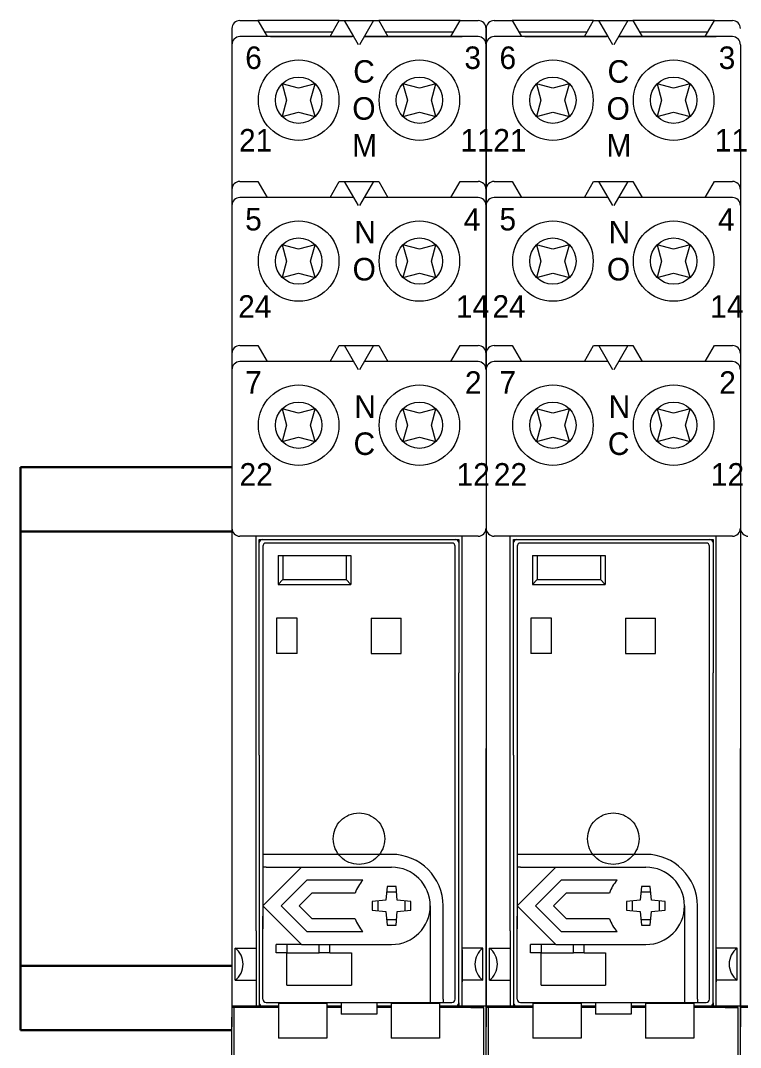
# Model space of a CAD drawing. Header units: millimetres. Extents: x -6000 to 26000, y -6000 to 26000.
# Drawn here: x 87.01 to 93.24, y -5183.5 to -5174.62 of the extents above; entities that cross this region are included whole.
import ezdxf

# ---------------------------------------------------------------- set-up
doc = ezdxf.new("R2010")
doc.units = ezdxf.units.MM
doc.header["$MEASUREMENT"] = 0
doc.linetypes.add('HIDDEN2', pattern=[2.38125, 1.5875, -0.79375])
for name, color, linetype, lineweight in [('Чертеж и Рисунок_Ном._пера__1', 7, 'Continuous', 15), ('Чертеж и Рисунок_Ном._пера__21', 7, 'Continuous', 30), ('Чертеж и Рисунок_Ном._пера__7', 7, 'Continuous', 15)]:
    doc.layers.add(name, color=color, linetype=linetype, lineweight=lineweight)
doc.styles.add('СГЕНЕРИР_СТИЛЬ_3', font='')
doc.styles.get('СГЕНЕРИР_СТИЛЬ_3').set_extended_font_data('Arial')

msp = doc.modelspace()

# ---------------------------------------------------------------- linework, layer by layer
at = {"layer": 'Чертеж и Рисунок_Ном._пера__21', "color": 7, "linetype": 'Continuous', "lineweight": 30}
for p, q in [((87.0135, -5178.4801), (88.8399, -5178.4801)), ((87.0135, -5183.3486), (87.0135, -5178.4801)), ((87.0135, -5179.0365), (88.8399, -5179.0365)), ((88.8399, -5182.7922), (87.0135, -5182.7922)), ((88.8399, -5183.3486), (87.0135, -5183.3486))]:
    msp.add_line(p, q, dxfattribs=at)
at = {"layer": 'Чертеж и Рисунок_Ном._пера__7', "color": 7, "linetype": 'Continuous', "lineweight": 15}
for p, q in [((88.9094, -5174.6202), (89.0656, -5174.6202)), ((89.7687, -5174.6202), (89.0656, -5174.6202)), ((89.0656, -5174.6202), (89.1459, -5174.7593)), ((89.6884, -5174.7593), (89.7687, -5174.6202)), ((89.7687, -5174.6202), (89.8136, -5174.6202)), ((89.7916, -5174.6202), (90.0859, -5174.6202)), ((89.8939, -5174.7593), (89.8136, -5174.6202)), ((89.934, -5174.8289), (89.8136, -5174.6202)), ((89.8136, -5174.6202), (90.064, -5174.6202)), ((90.064, -5174.6202), (89.9435, -5174.8289)), ((90.064, -5174.6202), (90.1088, -5174.6202)), ((90.812, -5174.6202), (90.1088, -5174.6202)), ((90.1088, -5174.6202), (90.1892, -5174.7593)), ((90.7316, -5174.7593), (90.812, -5174.6202)), ((90.812, -5174.6202), (90.9681, -5174.6202)), ((91.1072, -5174.6202), (91.2634, -5174.6202)), ((91.9665, -5174.6202), (91.2634, -5174.6202)), ((91.2634, -5174.6202), (91.3437, -5174.7593)), ((91.8862, -5174.7593), (91.9665, -5174.6202)), ((91.9665, -5174.6202), (92.0114, -5174.6202)), ((91.9894, -5174.6202), (92.2837, -5174.6202)), ((92.0917, -5174.7593), (92.0114, -5174.6202)), ((92.1318, -5174.8289), (92.0114, -5174.6202)), ((92.0114, -5174.6202), (92.2617, -5174.6202)), ((92.2617, -5174.6202), (92.1413, -5174.8289)), ((92.2617, -5174.6202), (92.3066, -5174.6202)), ((93.0097, -5174.6202), (92.3066, -5174.6202)), ((92.3066, -5174.6202), (92.3869, -5174.7593)), ((92.9294, -5174.7593), (93.0097, -5174.6202)), ((93.0097, -5174.6202), (93.1659, -5174.6202)), ((88.8399, -5174.6898), (88.8399, -5174.8289)), ((89.1218, -5174.7176), (89.7125, -5174.7176)), ((90.1651, -5174.7176), (90.7557, -5174.7176)), ((91.0377, -5174.8289), (91.0377, -5174.6898)), ((91.0377, -5174.6898), (91.0377, -5174.8289)), ((91.3196, -5174.7176), (91.9103, -5174.7176)), ((92.3628, -5174.7176), (92.9535, -5174.7176)), ((88.8399, -5174.8289), (88.8399, -5180.9143)), ((88.8399, -5174.8289), (88.8399, -5176.0808)), ((89.8939, -5174.7593), (88.9094, -5174.7593)), ((89.1737, -5174.7593), (89.8787, -5174.7593)), ((89.9837, -5174.7593), (90.829, -5174.7593)), ((90.9681, -5174.7593), (89.9837, -5174.7593)), ((89.9989, -5174.7593), (90.829, -5174.7593)), ((91.0377, -5174.8289), (91.0377, -5180.9143)), ((91.0377, -5176.0808), (91.0377, -5174.8289)), ((91.0377, -5174.8289), (91.0377, -5180.9143)), ((91.0377, -5174.8289), (91.0377, -5176.0808)), ((92.0917, -5174.7593), (91.1072, -5174.7593)), ((91.3715, -5174.7593), (92.0765, -5174.7593)), ((92.1814, -5174.7593), (93.0268, -5174.7593)), ((93.1659, -5174.7593), (92.1814, -5174.7593)), ((92.1966, -5174.7593), (93.0268, -5174.7593)), ((93.2354, -5174.8289), (93.2354, -5180.9143)), ((93.2354, -5174.8289), (93.2354, -5180.9143)), ((89.2755, -5175.1671), (89.3135, -5175.3088)), ((89.4171, -5175.2051), (89.2755, -5175.1671)), ((89.5588, -5175.1671), (89.4171, -5175.2051)), ((89.5208, -5175.3088), (89.5588, -5175.1671)), ((90.4604, -5175.2051), (90.3188, -5175.1671)), ((90.3188, -5175.1671), (90.3567, -5175.3088)), ((90.602, -5175.1671), (90.4604, -5175.2051)), ((90.5641, -5175.3088), (90.602, -5175.1671)), ((91.4733, -5175.1671), (91.5112, -5175.3088)), ((91.6149, -5175.2051), (91.4733, -5175.1671)), ((91.7566, -5175.1671), (91.6149, -5175.2051)), ((91.7186, -5175.3088), (91.7566, -5175.1671)), ((92.6582, -5175.2051), (92.5165, -5175.1671)), ((92.5165, -5175.1671), (92.5545, -5175.3088)), ((92.7998, -5175.1671), (92.6582, -5175.2051)), ((92.7619, -5175.3088), (92.7998, -5175.1671)), ((89.3135, -5175.3088), (89.2755, -5175.4504)), ((89.5588, -5175.4504), (89.5208, -5175.3088)), ((90.3567, -5175.3088), (90.3188, -5175.4504)), ((90.602, -5175.4504), (90.5641, -5175.3088)), ((91.5112, -5175.3088), (91.4733, -5175.4504)), ((91.7566, -5175.4504), (91.7186, -5175.3088)), ((92.5545, -5175.3088), (92.5165, -5175.4504)), ((92.7998, -5175.4504), (92.7619, -5175.3088)), ((89.2755, -5175.4504), (89.4171, -5175.4125)), ((89.4171, -5175.4125), (89.5588, -5175.4504)), ((90.3188, -5175.4504), (90.4604, -5175.4125)), ((90.4604, -5175.4125), (90.602, -5175.4504)), ((91.4733, -5175.4504), (91.6149, -5175.4125)), ((91.6149, -5175.4125), (91.7566, -5175.4504)), ((92.5165, -5175.4504), (92.6582, -5175.4125)), ((92.6582, -5175.4125), (92.7998, -5175.4504)), ((88.8399, -5176.0808), (88.8399, -5176.2199)), ((88.9094, -5176.0112), (89.0656, -5176.0112)), ((89.0656, -5176.0112), (89.1459, -5176.1503)), ((89.6884, -5176.1503), (89.7687, -5176.0112)), ((89.7687, -5176.0112), (89.8136, -5176.0112)), ((89.934, -5176.2199), (89.8136, -5176.0112)), ((89.8136, -5176.0112), (90.064, -5176.0112)), ((90.064, -5176.0112), (89.9435, -5176.2199)), ((90.064, -5176.0112), (90.1088, -5176.0112)), ((90.1088, -5176.0112), (90.1892, -5176.1503)), ((90.7316, -5176.1503), (90.812, -5176.0112)), ((90.812, -5176.0112), (90.9681, -5176.0112)), ((91.0377, -5176.2199), (91.0377, -5176.0808)), ((91.0377, -5176.0808), (91.0377, -5176.2199)), ((91.1072, -5176.0112), (91.2634, -5176.0112)), ((91.2634, -5176.0112), (91.3437, -5176.1503)), ((91.8862, -5176.1503), (91.9665, -5176.0112)), ((91.9665, -5176.0112), (92.0114, -5176.0112)), ((92.1318, -5176.2199), (92.0114, -5176.0112)), ((92.0114, -5176.0112), (92.2617, -5176.0112)), ((92.2617, -5176.0112), (92.1413, -5176.2199)), ((92.2617, -5176.0112), (92.3066, -5176.0112)), ((92.3066, -5176.0112), (92.3869, -5176.1503)), ((92.9294, -5176.1503), (93.0097, -5176.0112)), ((93.0097, -5176.0112), (93.1659, -5176.0112)), ((89.8939, -5176.1503), (88.9094, -5176.1503)), ((90.9681, -5176.1503), (89.9837, -5176.1503)), ((92.0917, -5176.1503), (91.1072, -5176.1503)), ((93.1659, -5176.1503), (92.1814, -5176.1503)), ((88.8399, -5176.2199), (88.8399, -5177.4996)), ((91.0377, -5177.4996), (91.0377, -5176.2199)), ((91.0377, -5176.2199), (91.0377, -5177.4996)), ((89.2755, -5176.5581), (89.3135, -5176.6998)), ((89.4171, -5176.5961), (89.2755, -5176.5581)), ((89.5588, -5176.5581), (89.4171, -5176.5961)), ((89.5208, -5176.6998), (89.5588, -5176.5581)), ((90.3188, -5176.5581), (90.3567, -5176.6998)), ((90.4604, -5176.5961), (90.3188, -5176.5581)), ((90.602, -5176.5581), (90.4604, -5176.5961)), ((90.5641, -5176.6998), (90.602, -5176.5581)), ((91.4733, -5176.5581), (91.5112, -5176.6998)), ((91.6149, -5176.5961), (91.4733, -5176.5581)), ((91.7566, -5176.5581), (91.6149, -5176.5961)), ((91.7186, -5176.6998), (91.7566, -5176.5581)), ((92.5165, -5176.5581), (92.5545, -5176.6998)), ((92.6582, -5176.5961), (92.5165, -5176.5581)), ((92.7998, -5176.5581), (92.6582, -5176.5961)), ((92.7619, -5176.6998), (92.7998, -5176.5581)), ((89.3135, -5176.6998), (89.2755, -5176.8414)), ((89.5588, -5176.8414), (89.5208, -5176.6998)), ((90.3567, -5176.6998), (90.3188, -5176.8414)), ((90.602, -5176.8414), (90.5641, -5176.6998)), ((91.5112, -5176.6998), (91.4733, -5176.8414)), ((91.7566, -5176.8414), (91.7186, -5176.6998)), ((92.5545, -5176.6998), (92.5165, -5176.8414)), ((92.7998, -5176.8414), (92.7619, -5176.6998)), ((89.2755, -5176.8414), (89.4171, -5176.8034)), ((89.4171, -5176.8034), (89.5588, -5176.8414)), ((90.3188, -5176.8414), (90.4604, -5176.8034)), ((90.4604, -5176.8034), (90.602, -5176.8414)), ((91.4733, -5176.8414), (91.6149, -5176.8034)), ((91.6149, -5176.8034), (91.7566, -5176.8414)), ((92.5165, -5176.8414), (92.6582, -5176.8034)), ((92.6582, -5176.8034), (92.7998, -5176.8414)), ((88.8399, -5177.4996), (88.8399, -5177.6387)), ((88.9094, -5177.43), (89.0656, -5177.43)), ((89.0656, -5177.43), (89.1459, -5177.5691)), ((89.6884, -5177.5691), (89.7687, -5177.43)), ((89.7687, -5177.43), (89.8136, -5177.43)), ((89.934, -5177.6387), (89.8136, -5177.43)), ((89.8136, -5177.43), (90.064, -5177.43)), ((90.064, -5177.43), (89.9435, -5177.6387)), ((90.064, -5177.43), (90.1088, -5177.43)), ((90.1088, -5177.43), (90.1892, -5177.5691)), ((90.7316, -5177.5691), (90.812, -5177.43)), ((90.812, -5177.43), (90.9681, -5177.43)), ((91.0377, -5177.6387), (91.0377, -5177.4996)), ((91.0377, -5177.4996), (91.0377, -5177.6387)), ((91.1072, -5177.43), (91.2634, -5177.43)), ((91.2634, -5177.43), (91.3437, -5177.5691)), ((91.8862, -5177.5691), (91.9665, -5177.43)), ((91.9665, -5177.43), (92.0114, -5177.43)), ((92.1318, -5177.6387), (92.0114, -5177.43)), ((92.0114, -5177.43), (92.2617, -5177.43)), ((92.2617, -5177.43), (92.1413, -5177.6387)), ((92.2617, -5177.43), (92.3066, -5177.43)), ((92.3066, -5177.43), (92.3869, -5177.5691)), ((92.9294, -5177.5691), (93.0097, -5177.43)), ((93.0097, -5177.43), (93.1659, -5177.43)), ((89.8939, -5177.5691), (88.9094, -5177.5691)), ((90.9681, -5177.5691), (89.9837, -5177.5691)), ((92.0917, -5177.5691), (91.1072, -5177.5691)), ((93.1659, -5177.5691), (92.1814, -5177.5691)), ((89.2755, -5177.9769), (89.3135, -5178.1186)), ((89.4171, -5178.0149), (89.2755, -5177.9769)), ((89.5588, -5177.9769), (89.4171, -5178.0149)), ((89.5208, -5178.1186), (89.5588, -5177.9769)), ((90.4604, -5178.0149), (90.3188, -5177.9769)), ((90.3188, -5177.9769), (90.3567, -5178.1186)), ((90.602, -5177.9769), (90.4604, -5178.0149)), ((90.5641, -5178.1186), (90.602, -5177.9769)), ((91.4733, -5177.9769), (91.5112, -5178.1186)), ((91.6149, -5178.0149), (91.4733, -5177.9769)), ((91.7566, -5177.9769), (91.6149, -5178.0149)), ((91.7186, -5178.1186), (91.7566, -5177.9769)), ((92.6582, -5178.0149), (92.5165, -5177.9769)), ((92.5165, -5177.9769), (92.5545, -5178.1186)), ((92.7998, -5177.9769), (92.6582, -5178.0149)), ((92.7619, -5178.1186), (92.7998, -5177.9769)), ((89.3135, -5178.1186), (89.2755, -5178.2602)), ((89.5588, -5178.2602), (89.5208, -5178.1186)), ((90.3567, -5178.1186), (90.3188, -5178.2602)), ((90.602, -5178.2602), (90.5641, -5178.1186)), ((91.5112, -5178.1186), (91.4733, -5178.2602)), ((91.7566, -5178.2602), (91.7186, -5178.1186)), ((92.5545, -5178.1186), (92.5165, -5178.2602)), ((92.7998, -5178.2602), (92.7619, -5178.1186)), ((89.2755, -5178.2602), (89.4171, -5178.2223)), ((89.4171, -5178.2223), (89.5588, -5178.2602)), ((90.3188, -5178.2602), (90.4604, -5178.2223)), ((90.4604, -5178.2223), (90.602, -5178.2602)), ((91.4733, -5178.2602), (91.6149, -5178.2223)), ((91.6149, -5178.2223), (91.7566, -5178.2602)), ((92.5165, -5178.2602), (92.6582, -5178.2223)), ((92.6582, -5178.2223), (92.7998, -5178.2602)), ((90.9681, -5179.0784), (88.9094, -5179.0784)), ((89.0485, -5182.4895), (89.0485, -5179.0784)), ((90.829, -5183.154), (90.829, -5179.0784)), ((93.1659, -5179.0784), (91.1072, -5179.0784)), ((91.2463, -5182.4895), (91.2463, -5179.0784)), ((93.0268, -5183.154), (93.0268, -5179.0784)), ((89.0763, -5179.134), (89.0763, -5179.1062)), ((89.0763, -5179.1062), (90.8012, -5179.1062)), ((89.0764, -5179.8156), (89.0764, -5179.134)), ((89.1076, -5179.1653), (89.1076, -5181.8291)), ((90.7421, -5179.1375), (89.1355, -5179.1375)), ((90.7699, -5183.081), (90.7699, -5179.1653)), ((90.7734, -5179.1062), (90.8012, -5179.1062)), ((90.8012, -5179.1062), (90.8012, -5179.134)), ((90.8012, -5179.1062), (90.8012, -5180.2607)), ((91.2741, -5179.134), (91.2741, -5179.1062)), ((91.2741, -5179.1062), (92.999, -5179.1062)), ((91.2741, -5179.8156), (91.2741, -5179.134)), ((91.3054, -5179.1653), (91.3054, -5181.8291)), ((92.9399, -5179.1375), (91.3332, -5179.1375)), ((92.9677, -5183.081), (92.9677, -5179.1653)), ((92.9712, -5179.1062), (92.999, -5179.1062)), ((92.999, -5179.1062), (92.999, -5179.134)), ((92.999, -5179.1062), (92.999, -5180.2607)), ((89.2398, -5179.2453), (89.8692, -5179.2453)), ((89.2398, -5179.2453), (89.2398, -5179.4957)), ((89.2815, -5179.2453), (89.2815, -5179.4539)), ((89.8275, -5179.2453), (89.8275, -5179.4539)), ((89.8692, -5179.2453), (89.8692, -5179.4957)), ((91.4376, -5179.2453), (92.067, -5179.2453)), ((91.4376, -5179.2453), (91.4376, -5179.4957)), ((91.4793, -5179.2453), (91.4793, -5179.4539)), ((92.0253, -5179.2453), (92.0253, -5179.4539)), ((92.067, -5179.2453), (92.067, -5179.4957)), ((89.2398, -5179.4957), (89.2815, -5179.4539)), ((89.2815, -5179.4539), (89.8275, -5179.4539)), ((89.8692, -5179.4957), (89.8275, -5179.4539)), ((91.4376, -5179.4957), (91.4793, -5179.4539)), ((91.4793, -5179.4539), (92.0253, -5179.4539)), ((92.067, -5179.4957), (92.0253, -5179.4539)), ((89.2398, -5179.4957), (89.8692, -5179.4957)), ((91.4376, -5179.4957), (92.067, -5179.4957)), ((89.4032, -5179.7878), (89.2259, -5179.7878)), ((89.2259, -5179.7878), (89.2259, -5180.0938)), ((89.4032, -5180.0938), (89.4032, -5179.7878)), ((90.0431, -5179.7878), (90.3039, -5179.7878)), ((90.0431, -5179.7878), (90.0431, -5180.0938)), ((90.3039, -5180.0938), (90.3039, -5179.7878)), ((91.601, -5179.7878), (91.4237, -5179.7878)), ((91.4237, -5179.7878), (91.4237, -5180.0938)), ((91.601, -5180.0938), (91.601, -5179.7878)), ((92.2409, -5179.7878), (92.5017, -5179.7878)), ((92.2409, -5179.7878), (92.2409, -5180.0938)), ((92.5017, -5180.0938), (92.5017, -5179.7878)), ((89.0764, -5180.2607), (89.0764, -5179.8156)), ((89.1074, -5179.8852), (89.1074, -5182.4724)), ((90.7701, -5182.4724), (90.7701, -5179.8852)), ((91.2741, -5180.2607), (91.2741, -5179.8156)), ((91.3052, -5179.8852), (91.3052, -5182.4724)), ((92.9679, -5182.4724), (92.9679, -5179.8852)), ((89.4032, -5180.0938), (89.2259, -5180.0938)), ((90.0431, -5180.0938), (90.3039, -5180.0938)), ((91.601, -5180.0938), (91.4237, -5180.0938)), ((92.2409, -5180.0938), (92.5017, -5180.0938)), ((89.0764, -5180.9701), (89.0764, -5180.2607)), ((90.8012, -5183.1123), (90.8012, -5180.2607)), ((91.2741, -5180.9701), (91.2741, -5180.2607)), ((92.999, -5183.1123), (92.999, -5180.2607)), ((88.8399, -5180.9143), (88.8399, -5183.1818)), ((91.0377, -5184.5589), (91.0377, -5180.9143)), ((91.0377, -5180.9143), (91.0377, -5183.1818)), ((93.2354, -5184.5589), (93.2354, -5180.9143)), ((93.2354, -5180.9143), (93.2354, -5183.1818)), ((89.0764, -5180.9701), (89.0764, -5183.1401)), ((91.2741, -5180.9701), (91.2741, -5183.1401)), ((89.1355, -5181.8291), (89.1076, -5181.8291)), ((89.1076, -5181.8291), (89.1076, -5181.9404)), ((90.2204, -5181.8291), (89.1355, -5181.8291)), ((91.3332, -5181.8291), (91.3054, -5181.8291)), ((91.3054, -5181.8291), (91.3054, -5181.9404)), ((92.4182, -5181.8291), (91.3332, -5181.8291)), ((89.1355, -5181.9404), (89.1076, -5181.9404)), ((89.1076, -5181.9404), (89.1076, -5182.2742)), ((89.1076, -5182.2742), (89.4415, -5181.9404)), ((89.1355, -5181.9404), (90.2204, -5181.9404)), ((91.3332, -5181.9404), (91.3054, -5181.9404)), ((91.3054, -5181.9404), (91.3054, -5182.2742)), ((91.3054, -5182.2742), (91.6393, -5181.9404)), ((91.3332, -5181.9404), (92.4182, -5181.9404)), ((89.4876, -5182.0516), (89.265, -5182.2742)), ((89.9716, -5182.0516), (89.4876, -5182.0516)), ((90.1822, -5182.1073), (90.1718, -5182.2256)), ((90.2587, -5182.1073), (90.1822, -5182.1073)), ((90.2691, -5182.2256), (90.2587, -5182.1073)), ((91.6854, -5182.0516), (91.4628, -5182.2742)), ((92.1694, -5182.0516), (91.6854, -5182.0516)), ((92.38, -5182.1073), (92.3696, -5182.2256)), ((92.4565, -5182.1073), (92.38, -5182.1073)), ((92.4668, -5182.2256), (92.4565, -5182.1073)), ((89.4224, -5182.2742), (89.5337, -5182.1629)), ((89.5337, -5182.1629), (89.9057, -5182.1629)), ((90.2629, -5182.1557), (90.178, -5182.1557)), ((91.6202, -5182.2742), (91.7315, -5182.1629)), ((91.7315, -5182.1629), (92.1035, -5182.1629)), ((92.4607, -5182.1557), (92.3757, -5182.1557)), ((89.1076, -5182.2742), (89.1076, -5182.3644)), ((89.1076, -5182.2742), (89.4415, -5182.608)), ((89.265, -5182.2742), (89.4876, -5182.4968)), ((89.5337, -5182.3855), (89.4224, -5182.2742)), ((90.1718, -5182.2256), (90.0535, -5182.2359)), ((90.0535, -5182.2359), (90.0535, -5182.3124)), ((90.102, -5182.2317), (90.102, -5182.3167)), ((90.3874, -5182.2359), (90.2691, -5182.2256)), ((90.3389, -5182.3167), (90.3389, -5182.2317)), ((90.3874, -5182.3124), (90.3874, -5182.2359)), ((90.5543, -5182.2742), (90.5543, -5183.081)), ((90.6656, -5183.081), (90.6656, -5182.2742)), ((91.3054, -5182.2742), (91.3054, -5182.3644)), ((91.3054, -5182.2742), (91.6393, -5182.608)), ((91.4628, -5182.2742), (91.6854, -5182.4968)), ((91.7315, -5182.3855), (91.6202, -5182.2742)), ((92.3696, -5182.2256), (92.2513, -5182.2359)), ((92.2513, -5182.2359), (92.2513, -5182.3124)), ((92.2998, -5182.2317), (92.2998, -5182.3167)), ((92.5851, -5182.2359), (92.4668, -5182.2256)), ((92.5367, -5182.3167), (92.5367, -5182.2317)), ((92.5851, -5182.3124), (92.5851, -5182.2359)), ((92.7521, -5182.2742), (92.7521, -5183.081)), ((92.8633, -5183.081), (92.8633, -5182.2742)), ((89.1076, -5183.081), (89.1076, -5182.3644)), ((89.9057, -5182.3855), (89.5337, -5182.3855)), ((90.0535, -5182.3124), (90.1718, -5182.3228)), ((90.1718, -5182.3228), (90.1822, -5182.4411)), ((90.2587, -5182.4411), (90.2691, -5182.3228)), ((90.2691, -5182.3228), (90.3874, -5182.3124)), ((91.3054, -5183.081), (91.3054, -5182.3644)), ((92.1035, -5182.3855), (91.7315, -5182.3855)), ((92.2513, -5182.3124), (92.3696, -5182.3228)), ((92.3696, -5182.3228), (92.38, -5182.4411)), ((92.4565, -5182.4411), (92.4668, -5182.3228)), ((92.4668, -5182.3228), (92.5851, -5182.3124)), ((90.178, -5182.3927), (90.2629, -5182.3927)), ((90.1822, -5182.4411), (90.2587, -5182.4411)), ((92.3757, -5182.3927), (92.4607, -5182.3927)), ((92.38, -5182.4411), (92.4565, -5182.4411)), ((89.0485, -5182.4895), (89.0485, -5183.154)), ((89.4876, -5182.4968), (89.9716, -5182.4968)), ((91.2463, -5182.4895), (91.2463, -5183.154)), ((91.6854, -5182.4968), (92.1694, -5182.4968)), ((88.8677, -5182.9175), (88.8677, -5182.6393)), ((88.8677, -5182.6393), (89.0485, -5182.6393)), ((89.3163, -5182.608), (89.2231, -5182.608)), ((89.2231, -5182.6811), (89.2231, -5182.608)), ((89.3163, -5182.608), (89.3163, -5182.6811)), ((89.4415, -5182.608), (89.3163, -5182.608)), ((89.4415, -5182.608), (90.2204, -5182.608)), ((89.5945, -5182.6811), (89.5945, -5182.608)), ((89.6877, -5182.6811), (89.6877, -5182.608)), ((91.0098, -5182.6393), (90.829, -5182.6393)), ((90.829, -5182.6532), (90.829, -5182.9314)), ((91.0098, -5182.9175), (91.0098, -5182.6393)), ((91.0655, -5182.9175), (91.0655, -5182.6393)), ((91.0655, -5182.6393), (91.2463, -5182.6393)), ((91.5141, -5182.608), (91.4209, -5182.608)), ((91.4209, -5182.6811), (91.4209, -5182.608)), ((91.5141, -5182.608), (91.5141, -5182.6811)), ((91.6393, -5182.608), (91.5141, -5182.608)), ((91.6393, -5182.608), (92.4182, -5182.608)), ((91.7923, -5182.6811), (91.7923, -5182.608)), ((91.8855, -5182.6811), (91.8855, -5182.608)), ((93.2076, -5182.6393), (93.0268, -5182.6393)), ((93.0268, -5182.6532), (93.0268, -5182.9314)), ((93.2076, -5182.9175), (93.2076, -5182.6393)), ((89.3163, -5182.6811), (89.2231, -5182.6811)), ((89.3163, -5182.6811), (89.5945, -5182.6811)), ((89.3163, -5182.9593), (89.3163, -5182.6811)), ((89.6877, -5182.6811), (89.5945, -5182.6811)), ((89.6877, -5182.6811), (89.7954, -5182.6811)), ((89.7954, -5182.6811), (89.8727, -5182.6811)), ((89.8727, -5182.6811), (89.8727, -5182.9593)), ((91.5141, -5182.6811), (91.4209, -5182.6811)), ((91.5141, -5182.6811), (91.7923, -5182.6811)), ((91.5141, -5182.9593), (91.5141, -5182.6811)), ((91.8855, -5182.6811), (91.7923, -5182.6811)), ((91.8855, -5182.6811), (91.9932, -5182.6811)), ((91.9932, -5182.6811), (92.0705, -5182.6811)), ((92.0705, -5182.6811), (92.0705, -5182.9593)), ((88.8677, -5182.9175), (89.0485, -5182.9175)), ((91.0098, -5182.9175), (90.829, -5182.9175)), ((91.0655, -5182.9175), (91.2463, -5182.9175)), ((93.2076, -5182.9175), (93.0268, -5182.9175)), ((89.3163, -5182.9593), (89.87, -5182.9593)), ((89.87, -5182.9593), (89.8727, -5182.9593)), ((91.5141, -5182.9593), (92.0678, -5182.9593)), ((92.0678, -5182.9593), (92.0705, -5182.9593)), ((90.5543, -5183.081), (90.5543, -5183.1088)), ((90.6656, -5183.081), (90.6656, -5183.1088)), ((91.0377, -5183.0427), (91.0377, -5183.1818)), ((92.7521, -5183.081), (92.7521, -5183.1088)), ((92.8633, -5183.081), (92.8633, -5183.1088)), ((93.2354, -5183.0427), (93.2354, -5183.1818)), ((89.2433, -5183.1401), (88.8399, -5183.1401)), ((89.2433, -5183.154), (88.8399, -5183.154)), ((88.8399, -5183.1818), (88.8399, -5183.3209)), ((88.972, -5183.154), (88.8607, -5183.154)), ((88.8607, -5183.7104), (88.8607, -5183.154)), ((89.2433, -5183.154), (88.972, -5183.154)), ((89.2433, -5183.1401), (89.0764, -5183.1401)), ((89.1355, -5183.1088), (89.91, -5183.1088)), ((89.2433, -5183.117), (89.2433, -5183.4183)), ((89.6606, -5183.117), (89.2433, -5183.117)), ((89.6606, -5183.117), (89.6606, -5183.4183)), ((89.7858, -5183.1401), (89.6606, -5183.1401)), ((89.7858, -5183.154), (89.6606, -5183.154)), ((89.7858, -5183.154), (89.6606, -5183.154)), ((89.7858, -5183.1122), (89.7858, -5183.2096)), ((90.0918, -5183.1122), (89.7858, -5183.1122)), ((89.91, -5183.1088), (90.5543, -5183.1088)), ((90.0918, -5183.1122), (90.0918, -5183.2096)), ((90.217, -5183.1401), (90.0918, -5183.1401)), ((90.217, -5183.1401), (90.0918, -5183.1401)), ((90.217, -5183.154), (90.0918, -5183.154)), ((90.217, -5183.154), (90.0918, -5183.154)), ((90.6343, -5183.117), (90.217, -5183.117)), ((90.217, -5183.117), (90.217, -5183.4183)), ((90.5543, -5183.1088), (90.6656, -5183.1088)), ((90.6343, -5183.117), (90.6343, -5183.4183)), ((90.8012, -5183.1401), (90.6343, -5183.1401)), ((91.0377, -5183.1401), (90.6343, -5183.1401)), ((91.0168, -5183.154), (90.6343, -5183.154)), ((90.9055, -5183.154), (90.6343, -5183.154)), ((90.6656, -5183.1088), (90.7421, -5183.1088)), ((90.8012, -5183.1123), (90.8012, -5183.1401)), ((90.9055, -5183.154), (91.0168, -5183.154)), ((91.0168, -5183.7104), (91.0168, -5183.154)), ((91.4411, -5183.1401), (91.0377, -5183.1401)), ((91.4411, -5183.154), (91.0377, -5183.154)), ((91.0377, -5183.1818), (91.0377, -5183.3209)), ((91.0377, -5183.1818), (91.0377, -5183.3209)), ((91.1698, -5183.154), (91.0585, -5183.154)), ((91.0585, -5183.7104), (91.0585, -5183.154)), ((91.4411, -5183.154), (91.1698, -5183.154)), ((91.4411, -5183.1401), (91.2741, -5183.1401)), ((91.3332, -5183.1088), (92.1078, -5183.1088)), ((91.4411, -5183.117), (91.4411, -5183.4183)), ((91.8584, -5183.117), (91.4411, -5183.117)), ((91.8584, -5183.117), (91.8584, -5183.4183)), ((91.9835, -5183.1401), (91.8584, -5183.1401)), ((91.9835, -5183.154), (91.8584, -5183.154)), ((91.9835, -5183.154), (91.8584, -5183.154)), ((91.9835, -5183.1122), (91.9835, -5183.2096)), ((92.2896, -5183.1122), (91.9835, -5183.1122)), ((92.1078, -5183.1088), (92.7521, -5183.1088)), ((92.2896, -5183.1122), (92.2896, -5183.2096)), ((92.4148, -5183.1401), (92.2896, -5183.1401)), ((92.4148, -5183.1401), (92.2896, -5183.1401)), ((92.4148, -5183.154), (92.2896, -5183.154)), ((92.4148, -5183.154), (92.2896, -5183.154)), ((92.8321, -5183.117), (92.4148, -5183.117)), ((92.4148, -5183.117), (92.4148, -5183.4183)), ((92.7521, -5183.1088), (92.8633, -5183.1088)), ((92.8321, -5183.117), (92.8321, -5183.4183)), ((92.999, -5183.1401), (92.8321, -5183.1401)), ((93.2354, -5183.1401), (92.8321, -5183.1401)), ((93.2146, -5183.154), (92.8321, -5183.154)), ((93.1033, -5183.154), (92.8321, -5183.154)), ((92.8633, -5183.1088), (92.9399, -5183.1088)), ((92.999, -5183.1123), (92.999, -5183.1401)), ((93.1033, -5183.154), (93.2146, -5183.154)), ((93.2146, -5183.7104), (93.2146, -5183.154)), ((93.6388, -5183.1401), (93.2354, -5183.1401)), ((93.6388, -5183.154), (93.2354, -5183.154)), ((93.2354, -5183.1818), (93.2354, -5183.3209)), ((93.2354, -5183.1818), (93.2354, -5183.3209)), ((88.8399, -5184.5589), (88.8399, -5183.2375)), ((90.0918, -5183.2096), (89.7858, -5183.2096)), ((91.0377, -5184.5589), (91.0377, -5183.2375)), ((92.2896, -5183.2096), (91.9835, -5183.2096)), ((93.2354, -5184.5589), (93.2354, -5183.2375)), ((89.6606, -5183.4183), (89.2433, -5183.4183)), ((90.6343, -5183.4183), (90.217, -5183.4183)), ((91.8584, -5183.4183), (91.4411, -5183.4183)), ((92.8321, -5183.4183), (92.4148, -5183.4183))]:
    msp.add_line(p, q, dxfattribs=at)
for centre, radius in [((89.4171, -5175.3088), 0.3477), ((90.4604, -5175.3088), 0.3477), ((91.6149, -5175.3088), 0.3477), ((92.6582, -5175.3088), 0.3477), ((89.4171, -5175.3088), 0.2003), ((90.4604, -5175.3088), 0.2003), ((91.6149, -5175.3088), 0.2003), ((92.6582, -5175.3088), 0.2003), ((89.4171, -5176.6998), 0.3477), ((90.4604, -5176.6998), 0.3477), ((91.6149, -5176.6998), 0.3477), ((92.6582, -5176.6998), 0.3477), ((89.4171, -5176.6998), 0.2003), ((90.4604, -5176.6998), 0.2003), ((91.6149, -5176.6998), 0.2003), ((92.6582, -5176.6998), 0.2003), ((89.4171, -5178.1186), 0.3477), ((90.4604, -5178.1186), 0.3477), ((91.6149, -5178.1186), 0.3477), ((92.6582, -5178.1186), 0.3477), ((89.4171, -5178.1186), 0.2003), ((90.4604, -5178.1186), 0.2003), ((91.6149, -5178.1186), 0.2003), ((92.6582, -5178.1186), 0.2003)]:
    msp.add_circle(centre, radius, dxfattribs=at)
at = {"layer": 'Чертеж и Рисунок_Ном._пера__7', "color": 7, "linetype": 'HIDDEN2', "lineweight": 15}
for centre in [(89.9388, -5181.6935), (92.1366, -5181.6935)]:
    msp.add_circle(centre, 0.2226, dxfattribs=at)
at = {"layer": 'Чертеж и Рисунок_Ном._пера__7', "color": 7, "linetype": 'Continuous', "lineweight": 15}
for centre, radius, start, end in [((88.9094, -5174.6898), 0.0695, 90, 180), ((90.9681, -5174.6898), 0.0695, 0, 90), ((91.1072, -5174.6898), 0.0695, 90, 180), ((93.1659, -5174.6898), 0.0695, 0, 90), ((88.9094, -5174.8289), 0.0695, 90, 180), ((90.9681, -5174.8289), 0.0695, 0, 90), ((91.1072, -5174.8289), 0.0695, 90, 180), ((93.1659, -5174.8289), 0.0695, 0, 90), ((88.9094, -5176.0808), 0.0695, 90, 180), ((90.9681, -5176.0808), 0.0695, 0, 90), ((91.1072, -5176.0808), 0.0695, 90, 180), ((93.1659, -5176.0808), 0.0695, 0, 90), ((88.9094, -5176.2199), 0.0695, 90, 180), ((90.9681, -5176.2199), 0.0695, 0, 90), ((91.1072, -5176.2199), 0.0695, 90, 180), ((93.1659, -5176.2199), 0.0695, 0, 90), ((88.9094, -5177.4996), 0.0695, 90, 180), ((90.9681, -5177.4996), 0.0695, 0, 90), ((91.1072, -5177.4996), 0.0695, 90, 180), ((93.1659, -5177.4996), 0.0695, 0, 90), ((88.9094, -5177.6387), 0.0695, 90, 180), ((90.9681, -5177.6387), 0.0695, 0, 90), ((91.1072, -5177.6387), 0.0695, 90, 180), ((93.1659, -5177.6387), 0.0695, 0, 90), ((88.9094, -5179.0088), 0.0695, 180, 270), ((90.9681, -5179.0088), 0.0695, 270, 0), ((91.1072, -5179.0088), 0.0695, 180, 270), ((93.1659, -5179.0088), 0.0695, 270, 0), ((93.305, -5179.0088), 0.0695, 180, 270), ((89.1042, -5179.134), 0.0278, 89.9991, 180.0009), ((89.1355, -5179.1653), 0.0278, 90, 180), ((90.7421, -5179.1653), 0.0278, 0, 90), ((90.7734, -5179.134), 0.0278, 359.9991, 90.0009), ((91.302, -5179.134), 0.0278, 89.9991, 180.0009), ((91.3332, -5179.1653), 0.0278, 90, 180), ((92.9399, -5179.1653), 0.0278, 0, 90), ((92.9712, -5179.134), 0.0278, 359.9991, 90.0009), ((90.2204, -5182.2742), 0.4451, 0, 90), ((92.4182, -5182.2742), 0.4451, 0, 90), ((90.2204, -5182.2742), 0.3338, 0, 90), ((92.4182, -5182.2742), 0.3338, 0, 90), ((90.2204, -5182.2742), 0.3338, 138.18969, 160.52878), ((92.4182, -5182.2742), 0.3338, 138.18969, 160.52878), ((90.2204, -5182.2742), 0.3338, 270, 0), ((92.4182, -5182.2742), 0.3338, 270, 0), ((90.2204, -5182.2742), 0.3338, 199.47122, 221.81031), ((92.4182, -5182.2742), 0.3338, 199.47122, 221.81031), ((88.7634, -5182.7784), 0.1739, 306.8699, 53.1301), ((91.1142, -5182.7784), 0.1739, 126.8699, 233.1301), ((90.9612, -5182.7784), 0.1739, 306.8699, 53.1301), ((93.3119, -5182.7784), 0.1739, 126.8699, 233.1301), ((89.1355, -5183.081), 0.0278, 180, 270), ((90.7421, -5183.081), 0.0278, 270, 0), ((91.3332, -5183.081), 0.0278, 180, 270), ((92.9399, -5183.081), 0.0278, 270, 0), ((89.1042, -5183.1123), 0.0278, 179.9991, 270.0009), ((90.7734, -5183.1123), 0.0278, 269.9991, 0.0009), ((91.302, -5183.1123), 0.0278, 179.9991, 270.0009), ((92.9712, -5183.1123), 0.0278, 269.9991, 0.0009)]:
    msp.add_arc(centre, radius, start, end, dxfattribs=at)

# ---------------------------------------------------------------- texts
at = {"layer": 'Чертеж и Рисунок_Ном._пера__1', "color": 7, "linetype": 'Continuous', "lineweight": 15, "char_height": 0.19474, "attachment_point": 7, "style": 'СГЕНЕРИР_СТИЛЬ_3'}
for s, insert in [('\\A1;{\\W0.950000x;\\pql;\\fArial|b0|i0|c204|p38;6}', (88.9553, -5175.0418)), ('\\A1;{\\W0.950000x;\\pql;\\fArial|b0|i0|c204|p38;3}', (90.8494, -5175.0419)), ('\\A1;{\\W0.950000x;\\pql;\\fArial|b0|i0|c204|p38;6}', (91.1531, -5175.0418)), ('\\A1;{\\W0.950000x;\\pql;\\fArial|b0|i0|c204|p38;3}', (93.0472, -5175.0419)), ('\\A1;{\\W0.950000x;\\pql;\\fArial|b0|i0|c204|p38;C}', (89.8888, -5175.1604)), ('\\A1;{\\W0.950000x;\\pql;\\fArial|b0|i0|c204|p38;C}', (92.0866, -5175.1604)), ('\\A1;{\\W0.950000x;\\pql;\\fArial|b0|i0|c204|p38;O}', (89.8807, -5175.4804)), ('\\A1;{\\W0.950000x;\\pql;\\fArial|b0|i0|c204|p38;O}', (92.0784, -5175.4804)), ('\\A1;{\\W0.950000x;\\pql;\\fArial|b0|i0|c204|p38;21}', (88.9018, -5175.7526)), ('\\A1;{\\W0.950000x;\\pql;\\fArial|b0|i0|c204|p38;M}', (89.88, -5175.7971)), ('\\A1;{\\W0.950000x;\\pql;\\fArial|b0|i0|c204|p38;11}', (90.8151, -5175.7526)), ('\\A1;{\\W0.950000x;\\pql;\\fArial|b0|i0|c204|p38;21}', (91.0996, -5175.7526)), ('\\A1;{\\W0.950000x;\\pql;\\fArial|b0|i0|c204|p38;M}', (92.0778, -5175.7971)), ('\\A1;{\\W0.950000x;\\pql;\\fArial|b0|i0|c204|p38;11}', (93.0129, -5175.7526)), ('\\A1;{\\W0.950000x;\\pql;\\fArial|b0|i0|c204|p38;5}', (88.9549, -5176.4378)), ('\\A1;{\\W0.950000x;\\pql;\\fArial|b0|i0|c204|p38;4}', (90.8442, -5176.4376)), ('\\A1;{\\W0.950000x;\\pql;\\fArial|b0|i0|c204|p38;5}', (91.1527, -5176.4378)), ('\\A1;{\\W0.950000x;\\pql;\\fArial|b0|i0|c204|p38;4}', (93.042, -5176.4376)), ('\\A1;{\\W0.950000x;\\pql;\\fArial|b0|i0|c204|p38;N}', (89.8982, -5176.5468)), ('\\A1;{\\W0.950000x;\\pql;\\fArial|b0|i0|c204|p38;N}', (92.096, -5176.5468)), ('\\A1;{\\W0.950000x;\\pql;\\fArial|b0|i0|c204|p38;O}', (89.8834, -5176.87)), ('\\A1;{\\W0.950000x;\\pql;\\fArial|b0|i0|c204|p38;O}', (92.0812, -5176.87)), ('\\A1;{\\W0.950000x;\\pql;\\fArial|b0|i0|c204|p38;24}', (88.8942, -5177.1893)), ('\\A1;{\\W0.950000x;\\pql;\\fArial|b0|i0|c204|p38;14}', (90.7762, -5177.1893)), ('\\A1;{\\W0.950000x;\\pql;\\fArial|b0|i0|c204|p38;24}', (91.092, -5177.1893)), ('\\A1;{\\W0.950000x;\\pql;\\fArial|b0|i0|c204|p38;14}', (92.974, -5177.1893)), ('\\A1;{\\W0.950000x;\\pql;\\fArial|b0|i0|c204|p38;7}', (88.9542, -5177.8453)), ('\\A1;{\\W0.950000x;\\pql;\\fArial|b0|i0|c204|p38;2}', (90.8543, -5177.847)), ('\\A1;{\\W0.950000x;\\pql;\\fArial|b0|i0|c204|p38;7}', (91.152, -5177.8453)), ('\\A1;{\\W0.950000x;\\pql;\\fArial|b0|i0|c204|p38;2}', (93.052, -5177.847)), ('\\A1;{\\W0.950000x;\\pql;\\fArial|b0|i0|c204|p38;N}', (89.8982, -5178.0554)), ('\\A1;{\\W0.950000x;\\pql;\\fArial|b0|i0|c204|p38;N}', (92.096, -5178.0554)), ('\\A1;{\\W0.950000x;\\pql;\\fArial|b0|i0|c204|p38;C}', (89.8916, -5178.3786)), ('\\A1;{\\W0.950000x;\\pql;\\fArial|b0|i0|c204|p38;C}', (92.0893, -5178.3786)), ('\\A1;{\\W0.950000x;\\pql;\\fArial|b0|i0|c204|p38;22}', (88.9059, -5178.6412)), ('\\A1;{\\W0.950000x;\\pql;\\fArial|b0|i0|c204|p38;12}', (90.782, -5178.6412)), ('\\A1;{\\W0.950000x;\\pql;\\fArial|b0|i0|c204|p38;22}', (91.1037, -5178.6412)), ('\\A1;{\\W0.950000x;\\pql;\\fArial|b0|i0|c204|p38;12}', (92.9798, -5178.6412))]:
    msp.add_mtext(s, dxfattribs=dict(at, insert=insert))

doc.saveas('drawing.dxf')
